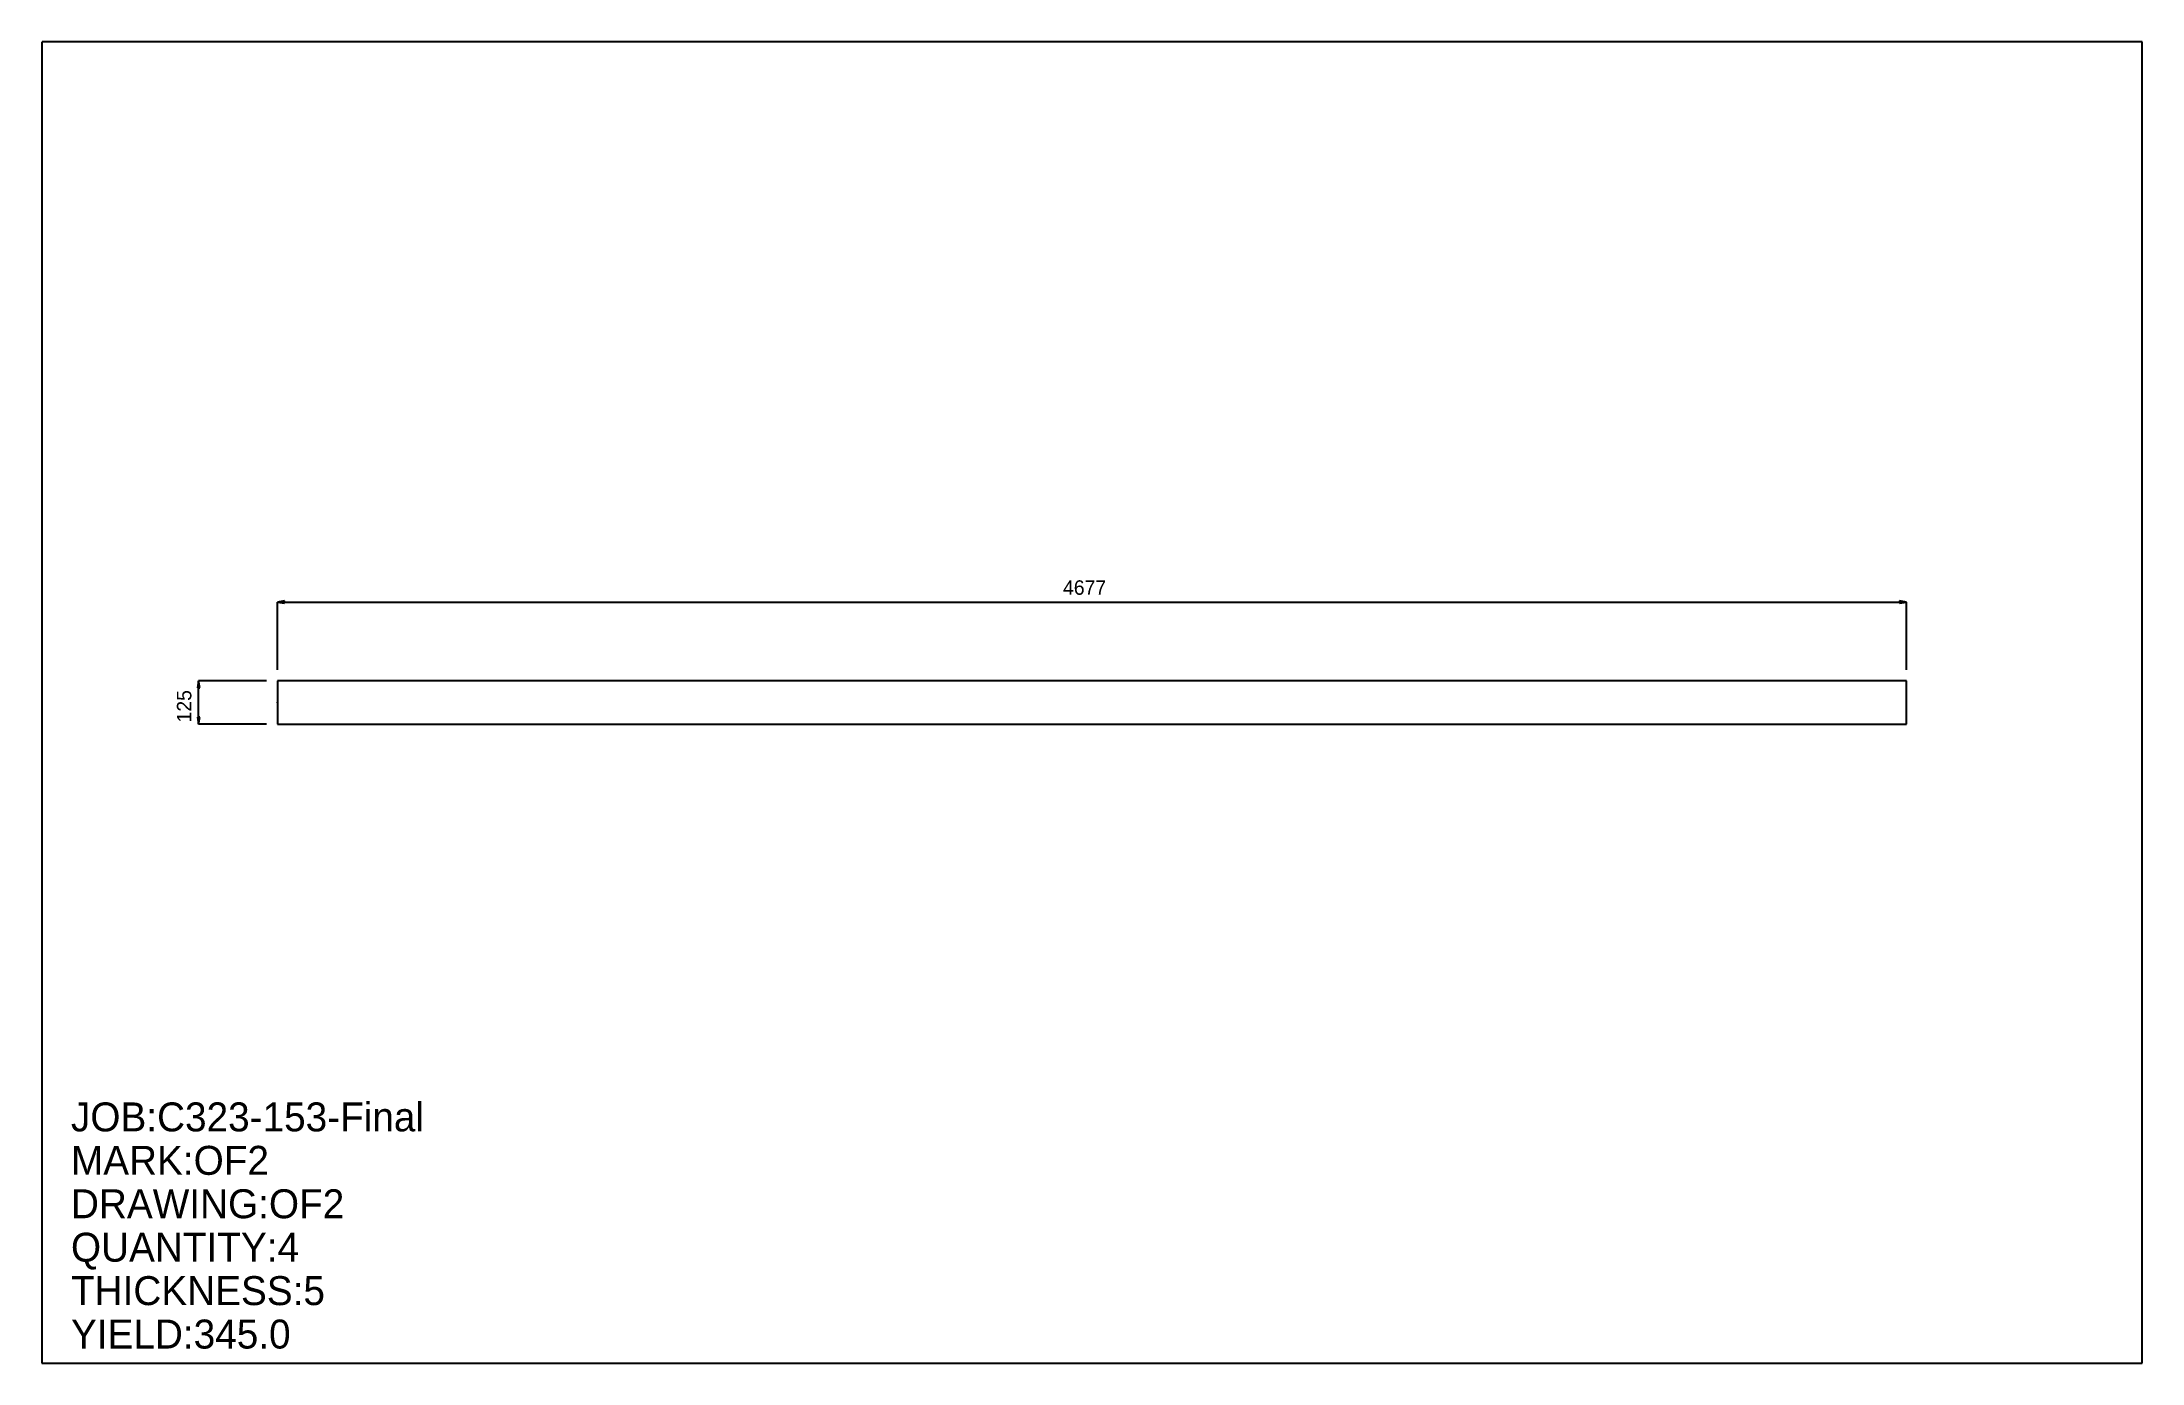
# Model space of a CAD drawing. Extents: x 0 to 6029, y 0 to 3794.
import ezdxf

# ---------------------------------------------------------------- set-up
doc = ezdxf.new("R2010")
doc.units = 0
doc.header["$LTSCALE"] = 0.125
for name, color, linetype in [('2', 7, 'CONTINUOUS'), ('3', 1, 'CONTINUOUS'), ('5', 7, 'CONTINUOUS'), ('6', 4, 'CONTINUOUS')]:
    doc.layers.add(name, color=color, linetype=linetype)

# ---------------------------------------------------------------- blocks, each defined once
blk = doc.blocks.new('ARROW')
at = {"layer": '2', "linetype": 'CONTINUOUS'}
for p, q in [((0, 0), (-1, 0.166667)), ((-1, 0.166667), (-1, -0.166667)), ((-1, -0.166667), (0, 0))]:
    blk.add_line(p, q, dxfattribs=at)
blk = doc.blocks.new('PLATE')
at = {"layer": '3', "linetype": 'CONTINUOUS'}
for p, q in [((0, 0), (0, -125)), ((4677.4512, 0), (0, 0)), ((4677.4512, -125), (4677.4512, 0)), ((0, -125), (4677.4512, -125))]:
    blk.add_line(p, q, dxfattribs=at)
at = {"layer": '5', "linetype": 'CONTINUOUS'}
for p, q in [((-0.1, -62.5), (0.1, -62.5)), ((0, -62.599998), (0, -62.400002))]:
    blk.add_line(p, q, dxfattribs=at)
blk.add_circle((0, -62.5), 0.1, dxfattribs=at)
at = {"layer": '6', "linetype": 'CONTINUOUS'}
for p, q in [((0, 31.183008), (0, 226.07683)), ((0, 226.02682), (4677.4512, 226.02682)), ((4677.4512, 31.183008), (4677.4512, 226.07683)), ((-31.182999, 0.000002), (-226.07681, 0.000017)), ((-226.02682, -124.99998), (-226.02681, 0.000017)), ((-31.183008, -125), (-226.07683, -124.99998))]:
    blk.add_line(p, q, dxfattribs=at)
at = {"layer": '6', "xscale": 20.788671, "yscale": 20.788671, "zscale": 20.788671}
for p, rotation in [((0, 226.02682), 180), ((-226.02681, 0.000017), 90), ((-226.02682, -124.99998), 270)]:
    blk.add_blockref('ARROW', p, dxfattribs=dict(at, rotation=rotation))
blk.add_blockref('ARROW', (4677.4512, 226.02682), dxfattribs=at)
at = {"layer": '5'}
blk.add_text('ZERO', height=0.015, dxfattribs=at).set_placement((0, -62.5))
at = {"layer": '6'}
blk.add_text('4677', height=41.577, dxfattribs=at).set_placement((2255.5708, 246.81549))
blk.add_text('125', height=41.577, rotation=90, dxfattribs=at).set_placement((-246.81549, -119.66883))

msp = doc.modelspace()

# ---------------------------------------------------------------- linework, layer by layer
at = {"layer": '5', "linetype": 'CONTINUOUS'}
for p, q in [((6028.7153, 3793.9329), (0, 3793.9329)), ((0, 3793.9329), (0, 0)), ((6028.7153, 0), (6028.7153, 3793.9329)), ((0, 0), (6028.7153, 0))]:
    msp.add_line(p, q, dxfattribs=at)

# ---------------------------------------------------------------- block references
at = {"layer": '2'}
msp.add_blockref('PLATE', (675.63208, 1959.4664), dxfattribs=at)

# ---------------------------------------------------------------- texts
at = {"layer": '5'}
for s, p in [('JOB:C323-153-Final', (83.154686, 665.23755)), ('MARK:OF2', (83.154686, 540.50549)), ('DRAWING:OF2', (83.154686, 415.77344)), ('QUANTITY:4', (83.154686, 291.04141)), ('THICKNESS:5', (83.154686, 166.30937)), ('YIELD:345.0', (83.154686, 41.577343))]:
    msp.add_text(s, height=83.155, dxfattribs=at).set_placement(p)

doc.saveas('drawing.dxf')
